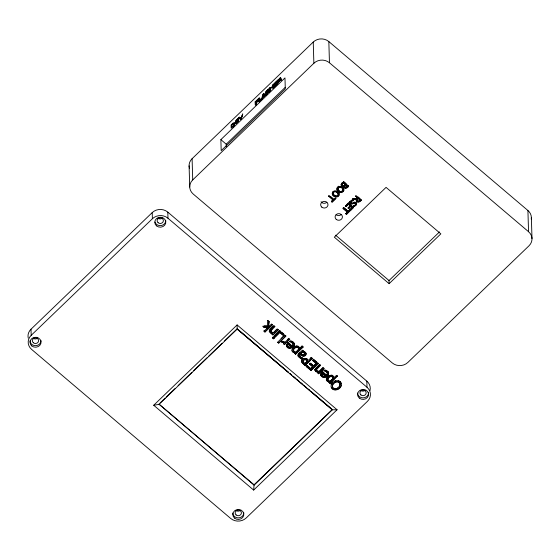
<?xml version="1.0" encoding="UTF-8"?>
<svg xmlns="http://www.w3.org/2000/svg" width="560" height="560" viewBox="0 0 560 560"><rect width="100%" height="100%" fill="white"/><g stroke="black" fill="none" stroke-linecap="round" stroke-linejoin="round"><path stroke-width="0.84" d="M339.192 193.851L337.176 191.17L338.786 192.731L339.185 194.397C338.793 198.702 332.22 197.26 332.185 193.508L332.633 191.898L332.346 192.402M336.889 188.398L338.786 186.193L337.33 187.355L336.882 188.965C336.889 193.081 344.246 194.005 343.882 189.308L343.063 187.635L341.236 186.284L343.749 188.748M291.977 350.637L292.782 351.764L295.26 352.87C293.545 352.982 291.564 351.659 291.984 349.755L292.852 347.984L294.791 346.367L292.145 349.167M326.312 378.882L329.112 375.494L326.76 377.706L326.298 379.764L327.117 381.206L329.581 382.004L326.424 380.282M344.631 186.438L345.933 184.674L347.431 186.249C346.815 188.797 344.134 186.494 344.708 186.956M344.645 186.753L344.645 186.221M342.097 184.919L342.356 183.771L343.497 182.602L345.38 184.513C343.924 187.747 340.186 184.513 343.504 182.917L343.497 182.602M253.659 490.077L337.071 409.759L237.118 324.94L153.706 405.258L253.659 490.077L254.072 484.82L332.311 409.486L311.689 391.986M263.879 327.271L268.422 326.991L263.879 327.271L262.682 326.256L267.288 326.074L267.757 320.474L269.017 321.545L268.555 326.179L269.283 326.165L271.544 323.988L272.503 324.807L264.978 332.052L264.012 330.918L264.978 332.052M288.099 342.454L292.068 346.129L288.099 342.454L286.391 345.254C286.846 351.554 297.381 346.941 293.496 342.167L294.301 344.393M320.789 375.235L320.712 374.381C320.95 379.393 329.028 377.727 328.615 373.205L327.817 371.294L328.517 372.547M268.555 326.179L269.017 321.545M265.671 94.129L266.224 95.081L265.671 94.129L268.268 91.511L265.755 92.813L266.336 91.196L268.688 88.991L269.22 89.446L268.177 90.265L267.645 89.81M293.349 350.462C293.251 347.571 298.025 345.394 299.075 348.88L296.023 352.135L293.895 351.442L293.335 350.147L293.419 350.805M327.67 379.589C327.579 376.698 332.353 374.521 333.396 378.007L330.351 381.262L328.216 380.569L327.663 379.274M272.678 326.767L269.906 329.49L269.304 331.198L269.913 329.805L273.847 325.64L274.806 326.459C272.272 327.376 268.212 332.836 273.357 332.836L277.389 328.951L278.348 329.77L272.951 334.971L271.985 334.152L272.58 333.263L270.599 332.85L269.332 331.324L270.606 333.165L272.58 333.263M270.683 331.345L274.806 326.459M315.098 369.222L315.021 369.992L315.616 368.284L319.564 364.434L320.523 365.253L316.792 368.914L316.4 370.132M292.068 346.129L292.95 344.771L292.775 343.14L290.045 341.418L292.943 343.56M326.396 375.256L322.427 371.581L326.396 375.256L327.278 373.898L327.103 372.267L325.745 371.014L323.876 370.482M349.923 202.503L350.098 201.39L349.972 202.097M320.726 374.696L320.999 373.254L322.427 371.581M357.049 199.563L357.056 200.403L357.175 199.297L358.176 198.24L360.108 200.179L358.274 201.404L357.161 200.641L357.014 199.836M353.346 205.849L354.151 206.542L355.908 205.443L356.587 204.358L356.335 202.93L354.837 202.174L352.114 203.35L351.127 203.105L350.931 201.537L353.528 200.123L350.77 202.006M301.539 361.109L301.917 359.576L302.911 358.589L301.63 360.178M278.362 81.039L279.958 78.617L278.327 79.912L278.894 81.494M331.093 384.797L332.808 382.186L331.45 383.936L331.016 386.442C332.192 392.63 341.481 389.928 341.404 384.475L341.075 382.865L339.927 381.444L341.341 383.649M305.683 352.751L306.068 353.514L304.64 351.925L302.792 351.547L303.366 350.994L302.407 350.182L297.997 354.382L298.046 356.125L299.215 357.49L301.21 358.736L302.078 357.798C300.58 357.504 297.997 355.6 299.803 354.102C301.329 355.691 304.689 357.112 305.935 354.459L305.942 354.774C304.696 357.427 301.336 356.006 299.81 354.417L299.803 354.102M304.682 354.312L304.591 353.08L303.177 352.107L302.029 351.96L300.538 353.717C301.609 354.571 303.681 356.083 304.682 354.312L304.759 353.542M341.229 185.199L341.299 184.072L342.181 182.826L341.222 184.821M302.897 360.983C303.401 358.491 306.607 358.981 307.741 360.738L304.871 363.825L303.296 362.376L302.981 360.598M342.188 183.141L343.567 181.811L348.649 186.123C347.935 188.433 343.336 189.574 344.05 186.186L342.37 186.284L341.327 185.262M343.966 186.935L344.05 186.186M333.074 192.997L333.102 193.718C332.703 190.015 338.331 191.331 338.303 194.271M333.081 193.312L333.158 192.619M337.764 188.454C345.352 181.545 342.909 199.332 337.764 188.454L337.792 189.175M337.778 188.769L337.848 188.076M333.088 193.403C333.214 195.699 337.05 197.638 338.24 195.055L338.31 194.362M338.24 195.055L338.289 193.956L338.317 194.677M342.93 190.505L343 189.819M339.136 386.652L340.032 384.391C340.102 388.227 333.13 391.118 332.318 386.309M268.688 88.991L268.702 89.467C267.484 89.586 265.111 93.289 267.463 91.364L268.744 92.232L267.932 91.434M332.325 386.624C331.618 382.55 339.122 379.043 340.032 384.104L339.864 383.222M339.871 383.537C337.932 379.925 332.822 382.823 332.318 386.029L332.311 385.714M337.022 189.84L337.008 189.525C337.974 192.556 343.091 193.445 343.875 189.854L343.882 190.169M234.647 124.789L234.591 123.634M356.44 199.241L352.52 199.01L356.44 199.241L356.272 200.732M305.942 354.774L306.054 353.199M263.375 94.381L264.691 95.529L263.207 96.957L262.675 96.502L263.375 94.381L263.907 94.836M264.803 95.662L264.341 95.242L261.555 98.784L262.983 94.339L263.767 93.583L265.475 95.011L263.655 96.873M241.381 118.72L242.641 114.961M262.087 99.078L263.515 94.794L264.306 94.038L263.767 93.583M287.581 345.24L287.609 345.891L288.337 343.917L291.375 346.801C290.185 347.991 287.679 347.368 287.595 345.576L288.337 343.917M321.909 374.367L322.665 373.051L325.703 375.928C324.429 377.251 321.671 376.313 321.909 374.367L321.93 375.018M322.665 373.051L321.916 374.682L322.581 375.69L324.149 376.25L325.689 375.613M354.368 205.569L353.395 205.807L354.858 205.324L355.775 203.791M354.858 205.324L355.628 204.554L355.726 203.378C354.172 201.502 350.987 206.017 349.951 202.552M286.461 346.108L286.454 345.793C287.784 349.552 293.419 348.215 294.217 344.743L294.224 345.058M320.782 374.92C322.112 378.679 327.74 377.342 328.545 373.87L328.552 374.185M286.468 345.002L288.106 342.769M322.434 371.896L320.789 373.814M280.574 78.68L280.371 77.875L277.683 80.185L277.767 83.174L278.404 82.558L278.369 81.375L281.484 79.597L279.741 79.94L280.574 78.68L281.106 79.135M353.381 205.492L354.144 206.227L356.587 204.358M292.061 345.814L292.95 344.771M326.389 374.948L327.278 373.898M344.652 186.536L345.933 184.674M331.296 387.541L331.282 387.226C333.543 391.762 340.088 389.529 341.257 385.322L341.271 385.63M315.105 369.53L319.564 364.434M265.685 94.626C267.113 94.402 270.704 89.11 267.463 91.364M357.063 199.878L358.176 198.24M299.082 349.188C298.109 346.017 294.042 347.529 293.391 350.091L293.377 349.776M327.712 379.218C328.37 376.656 332.437 375.144 333.41 378.322M266.336 91.196L266.875 91.651L266.287 93.268L265.685 92.729M333.165 192.934C334.222 190.589 337.421 191.989 338.177 193.865L338.163 193.55M337.855 188.391C339.003 185.906 342.524 187.614 342.993 189.728M333.221 194.131L333.214 193.816C333.984 195.685 337.169 197.085 338.226 194.74M339.927 191.513L341.705 191.359L342.923 190.197M302.988 360.913L305.004 359.506L307.748 361.053M299.222 355.166L299.81 354.417M332.325 194.383L332.318 194.068C333.277 196.819 337.708 198.03 339.038 194.929L339.045 195.244M320.523 365.253L316.806 369.229L316.463 370.412L316.932 370.993L319.074 371.63L323.106 367.745L324.065 368.564L318.668 373.765L317.702 372.946L318.297 372.057L316.309 371.644L315.042 370.118L315.819 371.616L318.304 372.365M350.105 201.705L352.688 199.717L353.535 200.438L352.863 200.256M234.157 125.643L234.444 125.202M302.967 355.117L304.668 353.997M279.461 80.955L280.322 79.968L279.783 79.513M233.576 126.364L233.884 126.007M332.64 192.213L334.684 190.883L337.19 191.478M232.82 126.504C236.691 122.871 234.318 120.708 231.098 125.104L231.182 128.093L232.82 126.504L233.359 126.959M189.553 168.413A11.025 9.968 -1.7 0 1 192.101 158.697L313.243 42.056A11.025 9.968 -1.7 0 1 328.832 41.573L527.919 210.511A11.025 9.968 -1.7 0 1 531.258 219.191M258.503 100.849L257.971 100.394L255.843 102.809L255.885 104.244L255.248 104.86L255.157 101.878L258.027 99.113L258.566 99.561L255.689 102.326L255.78 105.315M259.238 97.944L259.315 100.583L259.847 101.031L261.996 98.966L261.457 98.518L258.685 101.549L258.601 98.56L259.238 97.944L259.77 98.399M269.521 88.046L270.053 88.501L270.144 91.483L269.605 91.035L269.521 88.046L270.158 87.43L270.193 88.606L270.725 89.054M272.363 85.309L273.007 84.693L273.539 85.148L272.902 85.757L272.937 86.933L272.398 86.478L272.363 85.309L272.902 85.757M273.98 83.755L274.512 84.21L274.603 87.192L274.064 86.737L273.98 83.755L276.976 80.864L274.624 83.489L274.652 84.308L276.85 82.194L274.659 84.665L274.694 85.771L275.226 86.226L277.592 83.951L277.053 83.496L274.694 85.771M257.971 101.367L256.361 102.907L255.829 102.459L255.808 101.612L258.027 99.113M239.106 118.356L236.11 121.247L236.173 123.487M239.302 118.174L239.981 117.516M255.829 102.459L257.971 100.394M270.193 88.606L272.398 86.478M269.605 91.035L270.249 90.419L270.2 88.956L272.412 86.828L272.944 87.283M262.675 96.502L264.152 95.074L264.873 95.697M236.782 121.807L238.98 119.686M259.315 100.583L261.457 98.518M240.506 119.119L241.192 118.454L242.753 113.883L240.849 118.265L239.449 117.068L238.763 117.719L241.038 119.574M273.007 84.693L273.091 87.675L272.454 88.291L272.412 86.828M274.064 86.737L277.053 83.496M220.864 139.643L284.97 77.917L285.299 88.907L221.193 150.633L220.864 139.643L226.212 144.179L226.289 146.713M226.212 144.179L285.292 87.297M192.724 179.9L313.873 63.259A11.025 9.968 -1.7 0 1 329.462 62.769L528.549 231.707A11.025 9.968 -1.7 0 1 528.997 245.798L407.848 362.446A11.025 9.968 -1.7 0 1 392.259 362.929L193.172 193.991A11.025 9.968 -1.7 0 1 192.724 179.9L192.101 158.697M328.573 196.252L329.21 195.636L333.69 199.437L335.307 197.883L335.909 198.394L332.045 202.111L331.436 201.292L333.046 199.738L328.566 195.937L333.053 200.053L331.443 201.6M345.373 184.198L344.113 185.367M345.814 187.565L347.424 185.934M332.045 202.111L335.909 198.394M343.959 186.62C344.386 189.546 347.872 187.39 348.635 185.815M343.637 207.564L348.117 211.365L343.637 207.564L342.993 208.18L347.48 211.981L345.877 213.85L346.472 214.361L350.336 210.637L349.727 209.818L350.329 210.329L346.472 214.361M346.661 204.652L348.46 202.916L353.549 207.543L350.546 210.434L349.937 209.608L352.303 207.333L350.91 206.157L348.719 208.586L348.117 208.082L350.308 205.646L348.418 204.043L346.066 206.633L345.457 205.807L346.059 206.318M343.644 207.879L343.007 208.495L347.487 212.296M345.464 206.122L348.46 202.916M352.527 199.325L353.353 198.527L356.895 198.779L357.623 198.079L355.593 196.049L357.623 198.079M355.607 196.364L356.244 195.748L361.326 200.06C360.444 202.055 356.636 203.42 356.265 200.417L356.356 201.012M346.066 206.633L348.418 204.043M357.616 197.764L356.895 198.779M348.117 208.082L350.308 205.646M348.719 208.586L350.91 206.157M345.877 213.85L347.48 211.981M348.117 211.365L349.727 209.818M360.094 199.871L359.471 200.788M348.124 211.68L349.734 210.133M349.951 209.923L352.303 207.333M350.546 210.434L353.542 207.235M356.349 200.697C357.497 203.126 360.332 201.334 361.312 199.745L361.326 200.06M160.174 402.899L165.109 398.146M166.348 396.956L174.986 388.633M178.073 385.658L191.87 372.379M193.76 370.559L206.969 357.84M208.859 356.02L222.075 343.301M224.588 340.872L237.174 328.755L288.4 372.225M266.525 328.496L268.415 326.676M264.019 331.233L268.422 326.991M264.971 331.737L272.496 324.492M273.357 332.836L276.801 329.189M271.985 334.152L272.587 333.571M272.951 334.971L278.348 329.77M273.546 338.821L274.477 337.596L273.546 338.821L272.447 337.89L273.385 336.665M274.953 335.279L279.755 330.652L280.714 331.471L275.324 336.987L274.351 335.853L275.324 336.987M272.447 337.89L273.392 336.98L274.491 337.911M274.365 336.168L279.755 330.652M275.317 336.672L280.714 331.471M281.127 338.59L284.011 335.811L280.609 332.92M284.025 336.119L280.616 333.235L281.47 332.416L285.887 336.161L278.691 343.098L277.676 342.237L284.011 335.811M278.691 343.098L285.88 335.846M287.672 339.36L288.771 338.303M281.33 341.719L284.172 342.734L283.381 343.819L284.34 344.631L289.73 339.122L284.34 344.631M284.179 343.042L281.337 342.034L282.338 341.166L284.942 342.307L288.778 338.618L289.744 339.437M295.246 352.562L294.686 353.101L295.652 354.235L294.693 353.416L295.26 352.87M299.075 348.88L296.023 352.135M302.078 345.989L299.824 348.481L302.078 345.989L303.051 347.116L295.652 354.235M295.645 353.92L303.037 346.801M299.936 352.24L298.284 354.221M302.792 351.547L303.352 350.679M300.538 353.717L302.029 351.96M302.12 357.532L301.21 358.736M389.109 283.675L440.846 233.863L386.064 187.376L334.32 237.188L389.109 283.675L389.011 280.539L439.502 231.924M304.871 363.825L307.741 360.738M310.163 358.4L311.241 357.371L312.256 358.232L305.06 365.477L302.106 362.768L301.532 360.794M302.925 358.897L305.438 358.379L308.567 360.269L311.248 357.686L312.263 358.547L305.06 365.477M310.947 370.468L318.136 363.223L310.947 370.468L306.18 366.422L307.02 365.288L310.779 368.788L307.027 365.603M310.779 368.788L312.753 366.891L309.26 363.923L310.107 363.104L313.607 366.072L316.281 363.496L312.529 360.311L313.369 359.177L316.946 362.208M310.772 368.473L312.746 366.576L309.246 363.608M313.607 366.072L316.267 363.181L312.529 360.311M318.297 372.057L317.695 372.631L318.668 373.765M319.074 371.63L323.099 367.43M318.654 373.45L324.058 368.249M329.98 383.362L337.365 375.928L329.98 383.362L329.021 382.543L329.574 381.689M333.396 378.007L330.351 381.262M329.021 382.543L329.581 382.004M329.126 375.809C330.918 374.717 333.564 375.487 334.145 377.608L336.413 375.431L337.372 376.243M28.224 338.072A11.025 9.968 -1.7 0 1 31.01 329.203L152.208 212.604A11.025 9.968 -1.7 0 1 167.797 212.128L366.814 381.136A11.025 9.968 -1.7 0 1 369.971 390.67M31.192 335.328L152.39 218.729A11.025 9.968 -1.7 0 1 167.979 218.246L366.996 387.261A11.025 9.968 -1.7 0 1 367.437 401.352L246.232 517.944A11.025 9.968 -1.7 0 1 230.643 518.427L31.633 349.419A11.025 9.968 -1.7 0 1 31.192 335.328L31.01 329.203M351.715 200.144L350.343 201.313M233.324 123.942L234.864 122.913M332.815 382.501C334.607 380.562 337.869 379.841 339.941 381.759M266.903 92.484L269.22 91.014L268.688 90.559M280.147 78.813L280.91 78.33L280.371 77.875M279.944 79.352L280.574 79.233L279.867 78.617M266.595 94.374L266.973 94.136L266.441 93.681M287.714 346.22L289.821 347.123L291.368 346.486M349.916 202.188C350.07 206.409 354.165 202.041 355.733 203.693M353.584 202.244L354.522 202.202M294.798 346.682C296.597 345.59 299.243 346.353 299.824 348.481M357.161 200.641L358.988 201.187M341.222 184.884L342.377 186.592L344.057 186.501M338.793 186.508L341.243 186.599M333.263 388.178L336.385 388.724M299.81 348.166L298.214 346.22L296.24 345.898L295.512 346.374M333.76 376.761L331.94 375.102L329.84 375.501M281.435 80.164L280.273 80.395L279.615 79.758M153.706 405.258L158.942 404.404L237.181 329.07L237.118 324.94M350.847 202.748L352.114 203.35M264.208 325.878L267.288 326.074M268.548 325.864L269.283 326.165M337.071 409.759L332.318 409.801L237.181 329.07L288.407 372.372M282.814 341.649L284.942 342.307M302.778 351.232L303.331 351.596M302.036 352.275L303.716 352.618L304.766 353.857M290.052 341.733L289.555 341.67L290.493 340.669L293.503 342.482M327.271 372.687L325.759 371.329L323.883 370.797L324.821 369.796L327.831 371.609M270.732 331.31L271.621 332.157L273.35 332.521M316.449 370.097L317.338 370.944L319.06 371.315M307.706 359.541L306.908 358.638L305.438 358.379M355.768 202.433L355.152 202.202M305.375 352.429L304.626 351.61L303.947 351.694M293.405 350.497L294.854 351.946M327.733 379.624L329.182 381.08M342.139 184.842L343.056 185.934M339.157 380.891L338.331 380.828M292.901 341.887L291.669 341.11M327.229 371.014L325.997 370.237M297.899 355.649L301.196 358.421L302.078 357.798M344.694 186.641L345.415 187.565M300.524 353.402L302.47 354.956M299.509 356.223L300.902 357.301M338.142 190.008L339.43 191.233M289.737 373.499L291.732 375.186M293.062 376.306L332.318 409.801L254.079 485.135L158.935 404.089L254.072 484.82M280.553 77.854L281.085 78.309M280.147 77.98L280.679 78.435M279.881 78.141L280.42 78.596M280.455 78.911L280.994 79.366M279.608 78.358L280.553 79.128M279.727 78.673L280.259 79.128M279.986 79.114L280.518 79.569M279.902 79.303L280.441 79.758M279.412 79.996L279.951 80.451M278.327 79.912L278.866 80.367M278.922 80.5L279.636 81.123M277.683 80.185L278.215 80.64L278.285 82.88M277.067 83.853L277.599 84.301M274.624 83.489L275.163 83.944M274.659 84.665L275.226 86.226M273.091 87.675L273.63 88.13M270.2 88.956L270.739 89.411M270.249 90.419L270.781 90.874M268.366 89.215L269.234 89.922M268.387 89.642L268.919 90.097M268.016 89.488L268.548 89.943M268.058 89.852L268.59 90.307M268.387 90.678L268.926 91.133M267.687 90.132L268.226 90.587M267.253 90.174L267.785 90.629M268.695 91.553L269.227 92.008M267.953 90.972L268.492 91.427M268.121 91.357L268.807 91.966M268.513 91.861L269.052 92.316M266.966 91.763L267.505 92.218M266.385 91.644L267.232 92.407M266.098 91.539L266.63 91.987M266.322 91.903L267.323 92.778M265.902 91.861L266.441 92.309M265.769 92.141L266.875 93.1L265.685 92.379M265.664 92.582L266.525 93.275M266.056 93.926L266.917 94.584M262.983 94.339L263.515 94.794M262.507 97.013L263.039 97.461M261.471 98.868L262.003 99.323M258.601 98.56L259.133 99.015L259.224 102.004M258.041 99.463L258.573 99.918M257.978 100.751L258.517 101.199M255.808 101.612L256.34 102.067M255.157 101.878L255.689 102.326M255.843 102.809L256.375 103.264M255.885 104.244L256.417 104.699M343.553 181.503L346.094 183.659M343.504 182.917L345.38 184.513M345.947 184.989L347.431 186.249M358.141 197.05L360.045 198.667M358.19 198.555L360.108 200.179M348.467 203.231L353.549 207.543M348.432 204.358L350.315 205.961M350.917 206.472L352.31 207.648M348.11 207.767L348.705 208.271M349.937 209.608L350.539 210.119M331.121 196.952L333.69 199.437M331.436 201.292L332.038 201.796M345.863 213.535L346.465 214.046M335.552 235.172L389.011 280.539M302.085 346.297L303.051 347.116M281.456 332.101L283.353 333.704M269.031 321.86L267.757 320.474M273.854 325.955L274.82 326.774M279.762 330.967L280.728 331.786M313.376 359.492L318.143 363.538M319.571 364.749L320.537 365.561M288.351 344.232L291.375 346.801M310.681 363.279L313.6 365.757M322.672 373.359L325.703 375.928M271.978 333.837L272.944 334.656M329.007 382.228L329.973 383.047M302.953 361.697L304.864 363.51M272.44 337.575L273.539 338.506M278.677 342.783L277.676 342.237M301.791 362.257L305.053 365.162M310.933 370.153L306.18 366.422M289.73 373.359L291.725 375.046M293.055 376.18L295.722 378.434M297.052 379.568L299.047 381.262M300.377 382.389L302.372 384.083M304.367 385.777L306.362 387.471M308.357 389.165L309.687 390.292M353.395 205.807L354.144 206.227M356.615 203.273L356.65 203.973L356.069 202.65M337.785 188.86L337.918 189.588M315.014 369.677L315.056 370.433M269.297 330.883L269.339 331.639M531.37 217.455L532 238.651M527.919 210.511L528.549 231.707M366.814 381.136L366.996 387.261M355.726 203.378L355.782 204.106M353.017 202.902L352.499 203.196M349.965 201.782L349.965 202.867M342.986 189.413L343.014 190.134M342.104 184.331L342.153 185.157M341.215 184.506L341.334 185.577M336.553 191.142L335.916 190.925M334.103 191.051L333.557 191.338M328.832 41.573L329.462 62.769M337.799 387.933L337.085 388.402M335.573 380.8L334.635 381.178M332.801 387.702L332.486 387.184M327.705 378.903L327.74 379.932M313.243 42.056L313.873 63.259M316.428 369.53L316.463 370.412M304.08 358.4L303.485 358.596M299.215 354.851L299.208 355.698M270.711 330.736L270.746 331.618M231.63 125.559L231.7 127.799M189.091 165.851L189.721 187.047M167.797 212.128L167.979 218.246M152.208 212.604L152.39 218.729M340.025 383.789L340.046 384.706M326.858 202.265A3.675 3.325 -1.7 0 1 321.055 201.754M341.285 214.508A3.675 3.325 -1.7 0 1 336.091 214.669M365.183 390.236A3.122 2.828 -1.7 0 1 360.766 390.369M240.415 510.265A3.122 2.828 -1.7 0 1 235.998 510.405M37.618 338.051A3.122 2.828 -1.7 0 1 33.201 338.184M162.393 218.015A3.122 2.828 -1.7 0 1 157.976 218.155M243.789 512.722A5.516 4.984 -1.7 0 1 238.434 517.874A5.516 4.984 -1.7 0 1 232.764 513.065M368.564 392.693A5.516 4.984 -1.7 0 1 363.202 397.845A5.516 4.984 -1.7 0 1 357.539 393.029M165.767 220.472A5.516 4.984 -1.7 0 1 161.126 225.561A5.516 4.984 -1.7 0 1 154.973 222.096M40.992 340.501A5.516 4.984 -1.7 0 1 35.637 345.66A5.516 4.984 -1.7 0 1 29.974 340.844M234.262 123.592L233.618 125.188L231.812 127.134L231.742 124.831L233.506 123.326L234.262 123.592M238.574 117.908L235.571 120.792L235.662 123.781L238.665 120.89L238.651 120.54L236.292 122.815L236.257 121.702L238.448 119.231L236.243 121.352L236.222 120.533L238.574 117.908M321.797 207.137A3.675 3.325 -1.7 0 0 327.901 205.457A3.675 3.325 -1.7 0 0 323.274 201.523A3.675 3.325 -1.7 0 0 321.797 207.137M336.231 219.38A3.675 3.325 -1.7 0 0 342.328 217.7A3.675 3.325 -1.7 0 0 337.701 213.773A3.675 3.325 -1.7 0 0 336.231 219.38M158.109 222.712A3.122 2.828 -1.7 0 0 163.296 221.284A3.122 2.828 -1.7 0 0 159.362 217.945A3.122 2.828 -1.7 0 0 158.109 222.712M360.906 394.926A3.122 2.828 -1.7 0 0 366.086 393.498A3.122 2.828 -1.7 0 0 362.159 390.159A3.122 2.828 -1.7 0 0 360.906 394.926M236.131 514.955A3.122 2.828 -1.7 0 0 241.318 513.527A3.122 2.828 -1.7 0 0 237.384 510.188A3.122 2.828 -1.7 0 0 236.131 514.955M33.334 342.741A3.122 2.828 -1.7 0 0 38.521 341.313A3.122 2.828 -1.7 0 0 34.594 337.974A3.122 2.828 -1.7 0 0 33.334 342.741M234.535 518.105A5.516 4.984 -1.7 0 0 243.691 515.585A5.516 4.984 -1.7 0 0 236.747 509.691A5.516 4.984 -1.7 0 0 234.535 518.105M359.31 398.076A5.516 4.984 -1.7 0 0 368.459 395.556A5.516 4.984 -1.7 0 0 361.522 389.662A5.516 4.984 -1.7 0 0 359.31 398.076M156.513 225.855A5.516 4.984 -1.7 0 0 165.669 223.342A5.516 4.984 -1.7 0 0 158.725 217.448A5.516 4.984 -1.7 0 0 156.513 225.855M31.745 345.891A5.516 4.984 -1.7 0 0 40.894 343.371A5.516 4.984 -1.7 0 0 33.957 337.477A5.516 4.984 -1.7 0 0 31.745 345.891"/></g></svg>
